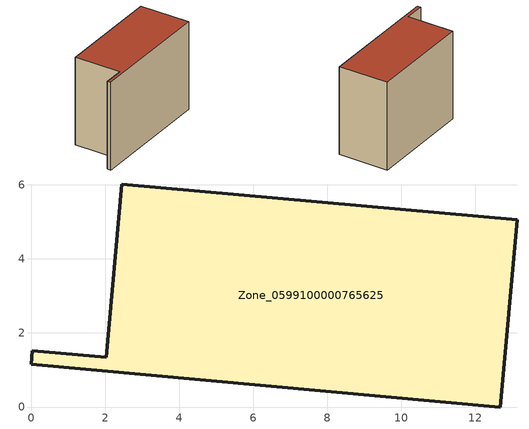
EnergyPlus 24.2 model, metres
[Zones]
Zone_0599100000765625
 floor ground (C_G): 12.68,0 0,1.15 0.03,1.52 2.02,1.34 2.45,6.03 13.14,5.06 z0
 wall outside (C_F): 2.02,1.34 0.03,1.52 0,1.15 12.68,0 13.14,5.06 2.45,6.03 2.02,1.34 z0:9.04
 roof outside (C_R): 13.14,5.06 2.45,6.03 2.02,1.34 0.03,1.52 0,1.15 12.68,0 z9.04
[BUILDING]
Pand.0599100000765625: North Axis=0; Terrain=City; Loads Convergence Tolerance Value=0.04; Temperature Convergence Tolerance Value=0.4; Solar Distribution=FullExterior; Maximum Number of Warmup Days=25; Minimum Number of Warmup Days=1
[Site:Location]
Rotterdam.The.Hague.AP_ZH_NLD Design_Conditions: Latitude=51.96; Longitude=4.45; Time Zone=1; Elevation=-4.5
[SITE:GROUNDTEMPERATURE:BUILDINGSURFACE]
18, 18, 18, 18, 18, 18, 18, 18, 18, 18, 18, 18
[MATERIAL] Thermal Absorptance=0.9; Solar Absorptance=0.7; Visible Absorptance=0.7
Name | Roughness | Thickness | Conductivity | Density | Specific Heat
G.TI.1992-2005 | MediumSmooth | 0.15 | 0.06 | 540 | 1210
F.TI.1992-2005 | Rough | 0.3 | 0.12 | 1920 | 840
R.TI.1992-2005 | MediumRough | 0.2 | 0.08 | 1500 | 1000
[CONSTRUCTION]
C_G: G.TI.1992-2005
C_F: F.TI.1992-2005
C_R: R.TI.1992-2005
[ZONE]
Zone_0599100000765625: Type=1; Multiplier=1; Ceiling Height=Autocalculate; Volume=Autocalculate; Floor Area=autocalculate; Part of Total Floor Area=Yes
[ZONEINFILTRATION:DESIGNFLOWRATE]
Infil_Zone_0599100000765625: Zone or ZoneList or Space or SpaceList=Zone_0599100000765625; Schedule=AlwaysOn; Design Flow Rate Calculation Method=Flow/Area; Flow Rate per Floor Area=0.0015; Constant Term Coefficient=1; Temperature Term Coefficient=0; Velocity Term Coefficient=0; Velocity Squared Term Coefficient=0
[HVACTEMPLATE:ZONE:IDEALLOADSAIRSYSTEM]
Zone_0599100000765625: Maximum Heating Supply Air Temperature=50; Minimum Cooling Supply Air Temperature=13; Maximum Heating Supply Air Humidity Ratio=0.0156; Minimum Cooling Supply Air Humidity Ratio=0.0077; Heating Limit=NoLimit; Cooling Limit=NoLimit; Dehumidification Control Type=ConstantSensibleHeatRatio; Cooling Sensible Heat Ratio=0.7; Dehumidification Setpoint=60; Humidification Control Type=None; Humidification Setpoint=30; Outdoor Air Method=None; Outdoor Air Flow Rate per Person=0.00944; Outdoor Air Flow Rate per Zone Floor Area=0; Outdoor Air Flow Rate per Zone=0; Demand Controlled Ventilation Type=None; Outdoor Air Economizer Type=NoEconomizer; Heat Recovery Type=None; Sensible Heat Recovery Effectiveness=0.7; Latent Heat Recovery Effectiveness=0.65
[ZONECONTROL:THERMOSTAT]
ThermostatControl_Zone_0599100000765625: Zone or ZoneList=Zone_0599100000765625; Control Type Schedule=DualSetpointControlType; Control 1=Thermostat_Zone_0599100000765625; Temperature Difference Between Cutout And Setpoint=0
[THERMOSTATSETPOINT:DUALSETPOINT]
Thermostat_Zone_0599100000765625: Heating Setpoint Temperature Schedule=HeatingSetpoint_Zone_0599100000765625; Cooling Setpoint Temperature Schedule=CoolingSetpoint_Zone_0599100000765625
[SCHEDULE:COMPACT]
HeatingSetpoint_Zone_0599100000765625: Through: 12/31, For: AllDays, Until: 24:00, 21
CoolingSetpoint_Zone_0599100000765625: Through: 12/31, For: AllDays, Until: 24:00, 24
DualSetpointControlType: Through: 12/31, For: AllDays, Until: 24:00, 4
AlwaysOn: Through: 12/31, For: AllDays, Until: 24:00, 1
